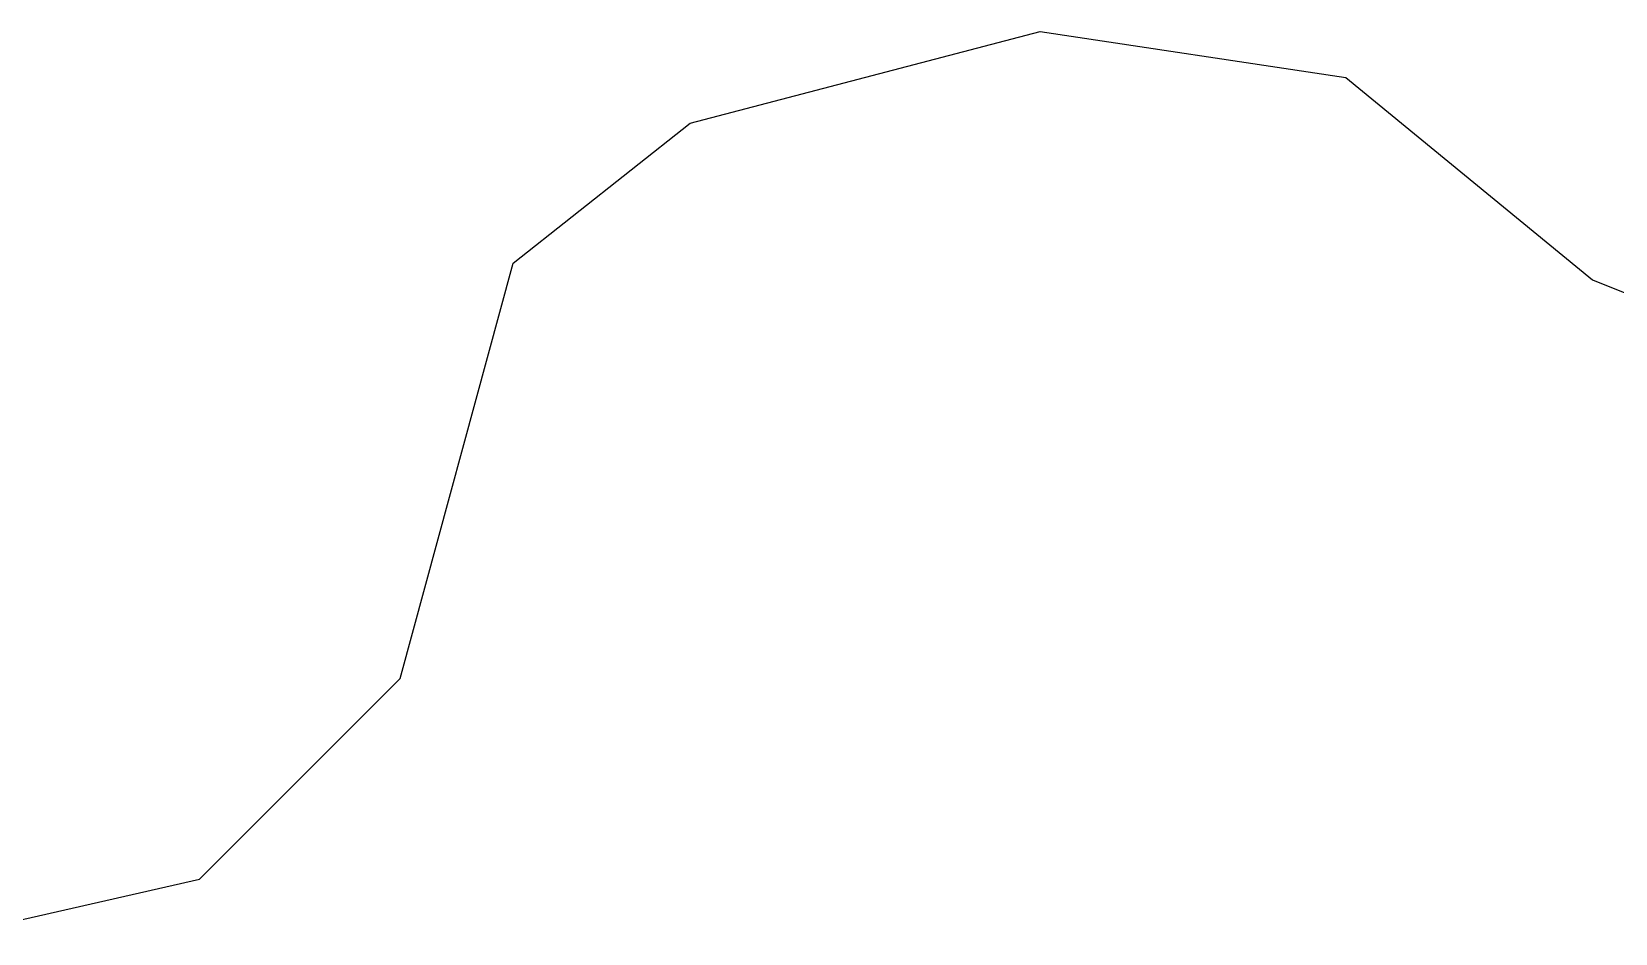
# Model space of a CAD drawing. Header units: metres. Extents: x 343165 to 344976, y 1761609 to 1763237.
# Drawn here: x 343557.4 to 343881.4, y 1762862.2 to 1763046.9 of the extents above; entities that cross this region are included whole.
import ezdxf

# ---------------------------------------------------------------- set-up
doc = ezdxf.new("R2010")
doc.units = ezdxf.units.M
doc.layers.add('village', color=3, linetype='Continuous')

msp = doc.modelspace()

# ---------------------------------------------------------------- linework, layer by layer
at = {"layer": 'village', "color": 3}
for p, q in [((343692.14, 1763028.17), (343763.77, 1763046.89)), ((343763.77, 1763046.89), (343826.28, 1763037.53)), ((343826.28, 1763037.53), (343876.77, 1762996.06)), ((343655.92, 1762999.47), (343692.14, 1763028.17)), ((343632.76, 1762914.45), (343655.92, 1762999.47)), ((343876.77, 1762996.06), (343937.63, 1762971.56)), ((343591.74, 1762873.33), (343632.76, 1762914.45)), ((343543.01, 1762862.23), (343591.74, 1762873.33))]:
    msp.add_line(p, q, dxfattribs=at)

doc.saveas('drawing.dxf')
